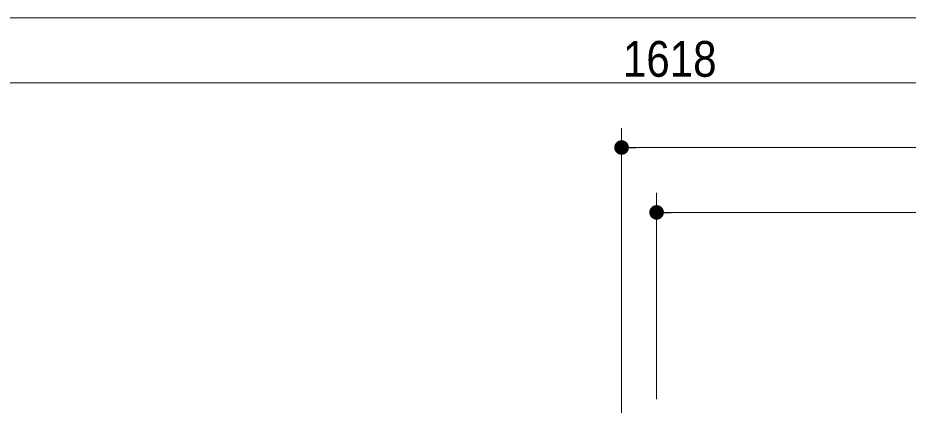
# Model space of a CAD drawing. Units: millimetres, scale not verified. Extents: x -4547 to 4547, y -2305 to 2305.
# Drawn here: x -2044 to -1357, y 671 to 970 of the extents above; entities that cross this region are included whole.
import ezdxf
from ezdxf.enums import TextEntityAlignment as Align

# ---------------------------------------------------------------- set-up
doc = ezdxf.new("R2010")
doc.units = ezdxf.units.MM
doc.header["$LTSCALE"] = 20
doc.header["$PDMODE"] = 32
doc.header["$PDSIZE"] = 10
doc.layers.add('0-2_2寸法-1', color=7, linetype='Continuous', lineweight=15)
doc.layers.add('0-3_0', color=7, linetype='Continuous', lineweight=25)
doc.layers.add('0-4_Defpoints', color=7, linetype='Continuous')
doc.styles.add('ＭＳ Ｐゴシック', font='')
doc.styles.get('ＭＳ Ｐゴシック').set_extended_font_data('MS PGothic')

# ---------------------------------------------------------------- blocks, each defined once
blk = doc.blocks.new('_Dot')
at = {"layer": '0-3_0'}
blk.add_line((-10, 0), (-20, 0), dxfattribs=at)
for points in [[(0, 0), (-10, 0), (-9.92, 1.25)], [(0, 0), (-9.92, -1.25), (-10, 0)], [(0, 0), (-9.92, 1.25), (-9.69, 2.49)], [(0, 0), (-9.69, -2.49), (-9.92, -1.25)], [(0, 0), (-9.69, 2.49), (-9.3, 3.68)], [(0, 0), (-9.3, -3.68), (-9.69, -2.49)], [(0, 0), (-9.3, 3.68), (-8.76, 4.82)], [(0, 0), (-8.76, -4.82), (-9.3, -3.68)], [(0, 0), (-8.76, 4.82), (-8.09, 5.88)], [(0, 0), (-8.09, -5.88), (-8.76, -4.82)], [(0, 0), (-8.09, 5.88), (-7.29, 6.85)], [(0, 0), (-7.29, -6.85), (-8.09, -5.88)], [(0, 0), (-7.29, 6.85), (-6.37, 7.71)], [(0, 0), (-6.37, -7.71), (-7.29, -6.85)], [(0, 0), (-6.37, 7.71), (-5.36, 8.44)], [(0, 0), (-5.36, -8.44), (-6.37, -7.71)], [(0, 0), (-5.36, 8.44), (-4.26, 9.05)], [(0, 0), (-4.26, -9.05), (-5.36, -8.44)], [(0, 0), (-4.26, 9.05), (-3.09, 9.51)], [(0, 0), (-3.09, -9.51), (-4.26, -9.05)], [(0, 0), (-3.09, 9.51), (-1.87, 9.82)], [(0, 0), (-1.87, -9.82), (-3.09, -9.51)], [(0, 0), (-1.87, 9.82), (-0.63, 9.98)], [(0, 0), (-0.63, -9.98), (-1.87, -9.82)], [(0, 0), (-0.63, 9.98), (0.63, 9.98)], [(0, 0), (0.63, -9.98), (-0.63, -9.98)], [(0, 0), (0.63, 9.98), (1.87, 9.82)], [(0, 0), (1.87, 9.82), (3.09, 9.51)], [(0, 0), (3.09, 9.51), (4.26, 9.05)], [(0, 0), (4.26, 9.05), (5.36, 8.44)], [(0, 0), (5.36, 8.44), (6.37, 7.71)], [(0, 0), (6.37, 7.71), (7.29, 6.85)], [(0, 0), (7.29, 6.85), (8.09, 5.88)], [(0, 0), (8.09, 5.88), (8.76, 4.82)], [(0, 0), (8.76, 4.82), (9.3, 3.68)], [(0, 0), (9.3, 3.68), (9.69, 2.49)], [(0, 0), (9.69, 2.49), (9.92, 1.25)], [(0, 0), (9.92, 1.25), (10, 0)], [(0, 0), (1.87, -9.82), (0.63, -9.98)], [(0, 0), (3.09, -9.51), (1.87, -9.82)], [(0, 0), (4.26, -9.05), (3.09, -9.51)], [(0, 0), (5.36, -8.44), (4.26, -9.05)], [(0, 0), (6.37, -7.71), (5.36, -8.44)], [(0, 0), (7.29, -6.85), (6.37, -7.71)], [(0, 0), (8.09, -5.88), (7.29, -6.85)], [(0, 0), (8.76, -4.82), (8.09, -5.88)], [(0, 0), (9.3, -3.68), (8.76, -4.82)], [(0, 0), (9.69, -2.49), (9.3, -3.68)], [(0, 0), (9.92, -1.25), (9.69, -2.49)], [(0, 0), (10, 0), (9.92, -1.25)]]:
    blk.add_solid(points, dxfattribs=at)

msp = doc.modelspace()

# ---------------------------------------------------------------- linework, layer by layer
at = {"layer": '0-2_2寸法-1'}
for p, q in [((-741.6, 970.11), (-3958.09, 970.11)), ((-741.6, 920.11), (-2337.09, 920.11)), ((-1578.35, 630.61), (-1578.35, 885.11)), ((-741.6, 870.11), (-1567.09, 870.11)), ((-1551.35, 676.11), (-1551.35, 835.11)), ((-741.6, 820.11), (-1540.09, 820.11))]:
    msp.add_line(p, q, dxfattribs=at)
at = {"layer": '0-4_Defpoints'}
for p in [(-1578.35, 870.11), (-1551.35, 820.11)]:
    msp.add_point(p, dxfattribs=at)

# ---------------------------------------------------------------- block references
at = {"layer": '0-2_2寸法-1', "xscale": 0.5627563, "yscale": 0.5627563, "rotation": 180}
for p in [(-1578.35, 870.11), (-1551.35, 820.11)]:
    msp.add_blockref('_Dot', p, dxfattribs=at)

# ---------------------------------------------------------------- texts
at = {"layer": '0-2_2寸法-1', "style": 'ＭＳ Ｐゴシック', "width": 0.9}
msp.add_text('1618', height=27.57, dxfattribs=at).set_placement((-1577.31, 916.39), align=Align.BOTTOM_LEFT)

doc.saveas('drawing.dxf')
